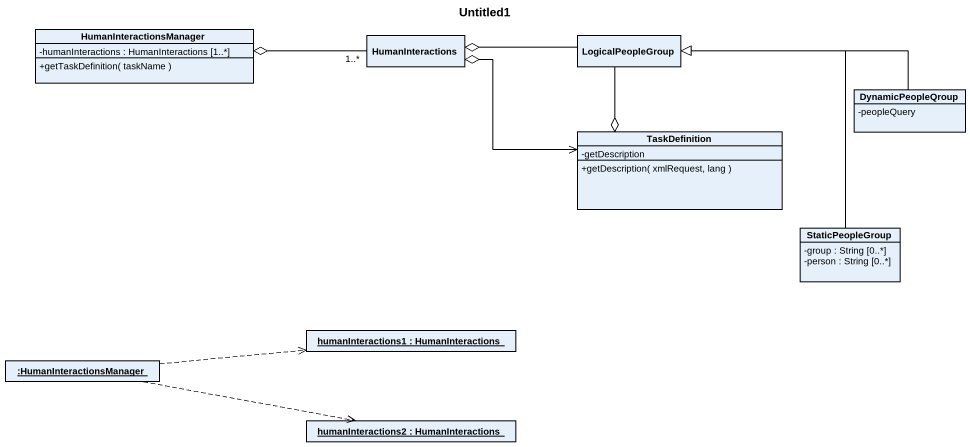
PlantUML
@startuml
title Untitled1
hide circle
hide empty members
skinparam classAttributeIconSize 0
class HumanInteractionsManager {
  -humanInteractions : HumanInteractions [1..*]
  +getTaskDefinition( taskName )
}
class HumanInteractions
class LogicalPeopleGroup
class DynamicPeopleQroup {
  -peopleQuery
}
class TaskDefinition {
  -getDescription
  +getDescription( xmlRequest, lang )
}
class StaticPeopleGroup {
  -group : String [0..*]
  -person : String [0..*]
}
object "humanInteractions1 : HumanInteractions" as humanInteractions1
object ":HumanInteractionsManager" as HumanInteractionsManager_2
object "humanInteractions2 : HumanInteractions" as humanInteractions2
HumanInteractionsManager o-right- "1..*" HumanInteractions
HumanInteractions o-right- LogicalPeopleGroup
HumanInteractions o-right-> TaskDefinition
DynamicPeopleQroup -left-|> LogicalPeopleGroup
TaskDefinition o-up- LogicalPeopleGroup
StaticPeopleGroup -up-|> LogicalPeopleGroup
HumanInteractionsManager_2 .right.> humanInteractions1
HumanInteractionsManager_2 .right.> humanInteractions2
@enduml
